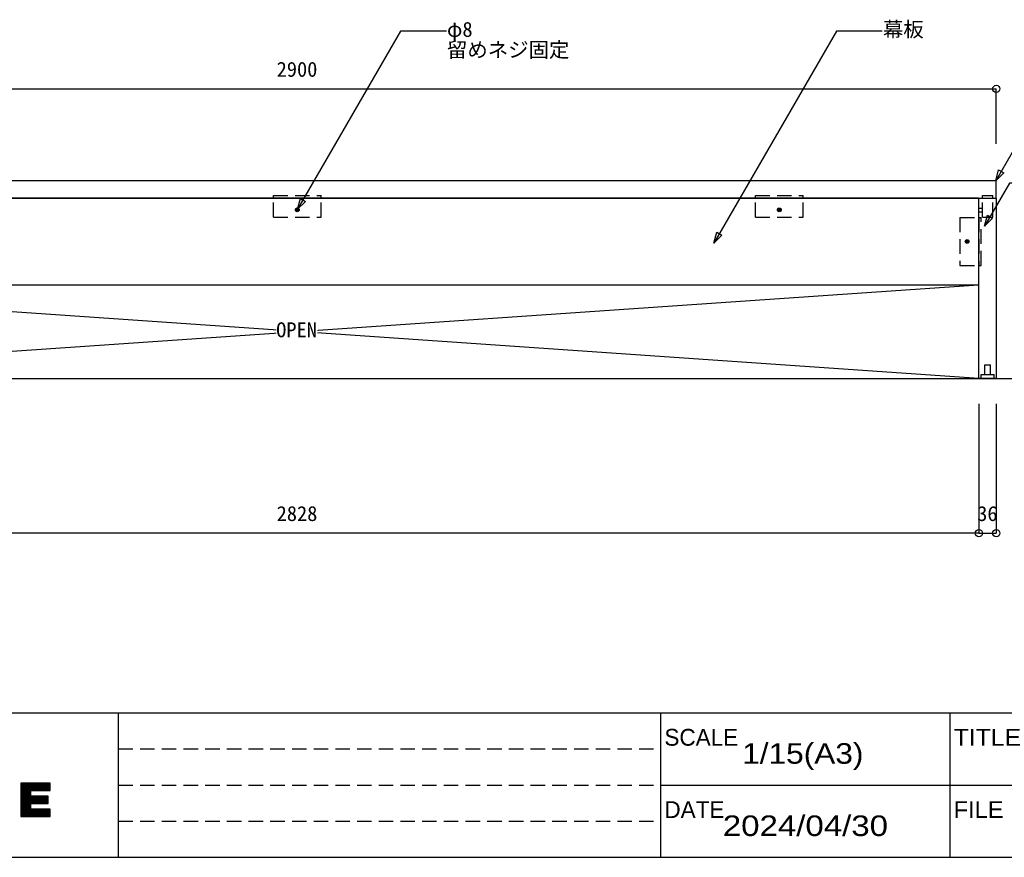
# Model space of a CAD drawing. Units: millimetres, scale not verified. Extents: x -3154 to 3154, y -2231 to 2231.
# Drawn here: x -1067 to 975, y -2062 to -325 of the extents above; entities that cross this region are included whole.
import ezdxf
from ezdxf.enums import TextEntityAlignment as Align

# ---------------------------------------------------------------- set-up
doc = ezdxf.new("R2010")
doc.units = ezdxf.units.MM
doc.header["$LTSCALE"] = 15
doc.linetypes.add('DASHED2', pattern=[3, 2, -1])
for name, color, linetype in [('0-0', 7, 'Continuous'), ('1-0', 7, 'DASHED2'), ('2-0', 4, 'Continuous'), ('3-0', 7, 'Continuous')]:
    doc.layers.add(name, color=color, linetype=linetype)
doc.styles.add('メイリオ', font='')
doc.styles.add('ＭＳ ゴシック', font='')
doc.styles.get('メイリオ').set_extended_font_data('メイリオ')
doc.styles.get('ＭＳ ゴシック').set_extended_font_data('MS Gothic')

msp = doc.modelspace()

# ---------------------------------------------------------------- hatches: boundary and pattern name
at = {"layer": '1-0'}
for points in [[(-495.61, -719.03, 1), (-487.61, -719.03, 1)], [(504.39, -719.03, 1), (512.39, -719.03, 1)], [(898.09, -780.73, 1), (898.09, -788.73, 1)]]:
    msp.add_hatch(color=256, dxfattribs=at).paths.add_polyline_path(points)

# ---------------------------------------------------------------- linework, layer by layer
at = {"layer": '0-0', "color": 2}
for p, q in [((-2962.5, -1762.5), (2962.5, -1762.5)), ((-2962.5, -2062.5), (2962.5, -2062.5))]:
    msp.add_line(p, q, dxfattribs=at)
at = {"layer": '0-0'}
for p, q in [((-1687.5, -1762.5), (-862.5, -1762.5)), ((-862.5, -2062.5), (-862.5, -1762.5)), ((-862.5, -2062.5), (-862.5, -1762.5)), ((-862.5, -1762.5), (262.5, -1762.5)), ((262.5, -2062.5), (262.5, -1762.5)), ((262.5, -1912.5), (262.5, -1762.5)), ((262.5, -1762.5), (862.5, -1762.5)), ((862.5, -1912.5), (862.5, -1762.5)), ((862.5, -1762.5), (2662.5, -1762.5)), ((862.5, -1912.5), (862.5, -1762.5)), ((-1064.7, -1908.43), (-1064.7, -1977.69)), ((-1063.2, -1908.43), (-1063.2, -1977.69)), ((-1061.71, -1908.43), (-1061.71, -1977.69)), ((-1060.21, -1908.43), (-1060.21, -1977.69)), ((-1058.71, -1908.43), (-1058.71, -1977.69)), ((-1057.22, -1908.43), (-1057.22, -1977.69)), ((-1055.72, -1908.43), (-1055.72, -1977.69)), ((-1054.23, -1908.43), (-1054.23, -1977.69)), ((-1052.73, -1908.43), (-1052.73, -1977.69)), ((-1051.23, -1908.43), (-1051.23, -1977.69)), ((-1049.74, -1908.43), (-1049.74, -1977.69)), ((-1048.24, -1908.43), (-1048.24, -1977.69)), ((-1046.75, -1908.43), (-1046.75, -1977.69)), ((-1045.25, -1908.43), (-1045.25, -1977.69)), ((-1043.75, -1908.43), (-1043.75, -1923.66)), ((-1042.26, -1908.43), (-1042.26, -1923.66)), ((-1040.76, -1908.43), (-1040.76, -1923.66)), ((-1039.27, -1908.43), (-1039.27, -1923.66)), ((-1037.77, -1908.43), (-1037.77, -1923.66)), ((-1036.27, -1908.43), (-1036.27, -1923.66)), ((-1034.78, -1908.43), (-1034.78, -1923.66)), ((-1033.28, -1908.43), (-1033.28, -1923.66)), ((-1031.79, -1908.43), (-1031.79, -1923.66)), ((-1030.29, -1908.43), (-1030.29, -1923.66)), ((-1028.79, -1908.43), (-1028.79, -1923.66)), ((-1027.3, -1908.43), (-1027.3, -1923.66)), ((-1025.8, -1908.43), (-1025.8, -1923.66)), ((-1024.31, -1908.43), (-1024.31, -1923.66)), ((-1022.81, -1908.43), (-1022.81, -1923.66)), ((-1021.31, -1908.43), (-1021.31, -1923.66)), ((-1019.82, -1908.43), (-1019.82, -1923.66)), ((-1018.32, -1908.43), (-1018.32, -1923.66)), ((-1016.83, -1908.43), (-1016.83, -1923.66)), ((-1015.33, -1908.43), (-1015.33, -1923.66)), ((-1013.83, -1908.43), (-1013.83, -1923.66)), ((-1012.34, -1908.43), (-1012.34, -1923.66)), ((-1010.84, -1908.43), (-1010.84, -1923.66)), ((-1009.35, -1908.43), (-1009.35, -1923.66)), ((-1007.85, -1908.43), (-1007.85, -1923.66)), ((-1006.35, -1908.43), (-1006.35, -1923.66)), ((-1004.86, -1908.43), (-1004.86, -1923.66)), ((262.5, -1912.5), (862.5, -1912.5)), ((262.5, -2062.5), (262.5, -1912.5)), ((262.5, -1912.5), (862.5, -1912.5)), ((862.5, -1912.5), (2662.5, -1912.5)), ((862.5, -2062.5), (862.5, -1912.5)), ((862.5, -1912.5), (2662.5, -1912.5)), ((862.5, -2062.5), (862.5, -1912.5)), ((-1043.75, -1935.49), (-1043.75, -1950.72)), ((-1042.26, -1935.49), (-1042.26, -1950.72)), ((-1040.76, -1935.49), (-1040.76, -1950.72)), ((-1039.27, -1935.49), (-1039.27, -1950.72)), ((-1037.77, -1935.49), (-1037.77, -1950.72)), ((-1036.27, -1935.49), (-1036.27, -1950.72)), ((-1034.78, -1935.49), (-1034.78, -1950.72)), ((-1033.28, -1935.49), (-1033.28, -1950.72)), ((-1031.79, -1935.49), (-1031.79, -1950.72)), ((-1030.29, -1935.49), (-1030.29, -1950.72)), ((-1028.79, -1935.49), (-1028.79, -1950.72)), ((-1027.3, -1935.49), (-1027.3, -1950.72)), ((-1025.8, -1935.49), (-1025.8, -1950.72)), ((-1024.31, -1935.49), (-1024.31, -1950.72)), ((-1022.81, -1935.49), (-1022.81, -1950.72)), ((-1021.31, -1935.49), (-1021.31, -1950.72)), ((-1019.82, -1935.49), (-1019.82, -1950.72)), ((-1018.32, -1935.49), (-1018.32, -1950.72)), ((-1016.83, -1935.49), (-1016.83, -1950.72)), ((-1015.33, -1935.49), (-1015.33, -1950.72)), ((-1013.83, -1935.49), (-1013.83, -1950.72)), ((-1012.34, -1935.49), (-1012.34, -1950.72)), ((-1010.84, -1935.49), (-1010.84, -1950.72)), ((-1009.35, -1935.49), (-1009.35, -1950.72)), ((-1043.75, -1962.44), (-1043.75, -1977.69)), ((-1042.26, -1962.44), (-1042.26, -1977.69)), ((-1040.76, -1962.44), (-1040.76, -1977.69)), ((-1039.27, -1962.44), (-1039.27, -1977.69)), ((-1037.77, -1962.44), (-1037.77, -1977.69)), ((-1036.27, -1962.44), (-1036.27, -1977.69)), ((-1034.78, -1962.44), (-1034.78, -1977.69)), ((-1033.28, -1962.44), (-1033.28, -1977.69)), ((-1031.79, -1962.44), (-1031.79, -1977.69)), ((-1030.29, -1962.44), (-1030.29, -1977.69)), ((-1028.79, -1962.44), (-1028.79, -1977.69)), ((-1027.3, -1962.44), (-1027.3, -1977.69)), ((-1025.8, -1962.44), (-1025.8, -1977.69)), ((-1024.31, -1962.44), (-1024.31, -1977.69)), ((-1022.81, -1962.44), (-1022.81, -1977.69)), ((-1021.31, -1962.44), (-1021.31, -1977.69)), ((-1019.82, -1962.44), (-1019.82, -1977.69)), ((-1018.32, -1962.44), (-1018.32, -1977.69)), ((-1016.83, -1962.44), (-1016.83, -1977.69)), ((-1015.33, -1962.44), (-1015.33, -1977.69)), ((-1013.83, -1962.44), (-1013.83, -1977.69)), ((-1012.34, -1962.44), (-1012.34, -1977.69)), ((-1010.84, -1962.44), (-1010.84, -1977.69)), ((-1009.35, -1962.44), (-1009.35, -1977.69)), ((-1007.85, -1962.44), (-1007.85, -1977.69)), ((-1006.35, -1962.44), (-1006.35, -1977.69)), ((-1004.86, -1962.44), (-1004.86, -1977.69)), ((-1687.5, -2062.5), (-862.5, -2062.5)), ((-862.5, -2062.5), (262.5, -2062.5)), ((262.5, -2062.5), (862.5, -2062.5)), ((862.5, -2062.5), (2662.5, -2062.5))]:
    msp.add_line(p, q, dxfattribs=at)
at = {"layer": '0-0', "linetype": 'DASHED2'}
for p, q in [((-862.5, -1837.5), (262.5, -1837.5)), ((-862.5, -1912.5), (262.5, -1912.5)), ((-862.5, -1987.5), (262.5, -1987.5))]:
    msp.add_line(p, q, dxfattribs=at)
at = {"layer": '0-0', "color": 3}
msp.add_lwpolyline([(-1004.08, -1923.66), (-1004.08, -1908.43), (-1064.7, -1908.43), (-1064.7, -1977.69), (-1004.08, -1977.69), (-1004.08, -1962.44), (-1044.5, -1962.44), (-1044.5, -1950.72), (-1008.42, -1950.72), (-1008.42, -1935.49), (-1044.5, -1935.49), (-1044.5, -1923.66)], close=True, dxfattribs=at)
at = {"layer": '1-0'}
for p, q in [((-541.21, -694.73), (-541.21, -689.73)), ((-541.21, -689.73), (-442.01, -689.73)), ((-442.01, -694.73), (-442.01, -689.73)), ((458.79, -694.73), (458.79, -689.73)), ((458.79, -689.73), (557.99, -689.73)), ((557.99, -694.73), (557.99, -689.73)), ((929.82, -694.73), (929.82, -689.73)), ((929.82, -689.73), (951.02, -689.73)), ((951.02, -694.73), (951.02, -689.73)), ((-541.21, -694.73), (-442.01, -694.73)), ((-541.21, -734.03), (-541.21, -694.73)), ((-541.21, -694.73), (-442.01, -694.73)), ((-442.01, -734.03), (-442.01, -694.73)), ((458.79, -694.73), (557.99, -694.73)), ((458.79, -734.03), (458.79, -694.73)), ((458.79, -694.73), (557.99, -694.73)), ((557.99, -734.03), (557.99, -694.73)), ((929.79, -734.03), (929.79, -694.73)), ((929.79, -694.73), (950.99, -694.73)), ((929.82, -694.73), (951.02, -694.73)), ((950.99, -734.03), (950.99, -694.73)), ((-541.21, -734.03), (-442.01, -734.03)), ((458.79, -734.03), (557.99, -734.03)), ((883.09, -735.13), (883.09, -834.33)), ((883.09, -735.13), (922.39, -735.13)), ((922.39, -723.33), (922.39, -715.33)), ((922.39, -715.33), (929.79, -715.33)), ((922.39, -723.33), (929.79, -723.33)), ((922.39, -834.33), (922.39, -735.13)), ((922.39, -735.13), (927.39, -735.13)), ((922.39, -735.13), (922.39, -834.33)), ((927.39, -834.33), (927.39, -735.13)), ((929.79, -723.33), (929.79, -715.33)), ((929.79, -734.03), (950.99, -734.03)), ((883.09, -834.33), (922.39, -834.33)), ((922.39, -834.33), (927.39, -834.33)), ((934.39, -1060.73), (934.39, -1040.73)), ((934.39, -1040.73), (946.39, -1040.73)), ((946.39, -1060.73), (946.39, -1040.73)), ((926.89, -1068.73), (926.89, -1060.73)), ((926.89, -1060.73), (953.89, -1060.73)), ((934.39, -1060.73), (946.39, -1060.73)), ((953.89, -1068.73), (953.89, -1060.73)), ((926.89, -1068.73), (953.89, -1068.73))]:
    msp.add_line(p, q, dxfattribs=at)
at = {"layer": '1-0', "linetype": 'Continuous'}
msp.add_line((-2736.67, -1068.73), (2708.77, -1068.73), dxfattribs=at)
at = {"layer": '1-0', "color": 3, "linetype": 'Continuous'}
msp.add_lwpolyline([(-1940.61, -658.73), (-1941.61, -659.73), (-1941.61, -693.73), (-1940.61, -694.73), (957.39, -694.73), (958.39, -693.73), (958.39, -659.73), (957.39, -658.73)], close=True, dxfattribs=at)
at = {"layer": '1-0', "linetype": 'Continuous'}
for points in [[(-1904.61, -694.73), (-1905.61, -695.45), (-1905.61, -874.01), (-1904.61, -874.73), (921.39, -874.73), (922.39, -874.01), (922.39, -695.45), (921.39, -694.73)], [(958.39, -1067.73), (957.39, -1068.73), (923.39, -1068.73), (922.39, -1067.73), (922.39, -695.28), (923.39, -694.73), (957.39, -694.73), (958.39, -695.28)]]:
    msp.add_lwpolyline(points, close=True, dxfattribs=at)
for centre in [(-491.61, -719.03), (508.39, -719.03), (898.09, -784.73)]:
    msp.add_circle(centre, 4, dxfattribs=at)
at = {"layer": '2-0'}
for p, q in [((-1941.61, -468.24), (958.39, -468.24)), ((958.39, -582.53), (958.39, -468.24)), ((922.39, -1121.51), (922.39, -1390)), ((922.39, -1121.51), (922.39, -1390)), ((958.39, -1121.51), (958.39, -1390)), ((922.39, -1390), (-1905.61, -1390)), ((922.39, -1390), (958.39, -1390))]:
    msp.add_line(p, q, dxfattribs=at)
for centre in [(958.39, -468.24), (922.39, -1390), (922.39, -1390), (958.39, -1390)]:
    msp.add_circle(centre, 7.5, dxfattribs=at)
at = {"layer": '3-0', "color": 3}
for p, q in [((-1906.61, -1068.73), (921.39, -874.73)), ((922.39, -1068.73), (-1905.61, -874.01))]:
    msp.add_line(p, q, dxfattribs=at)
for points in [[(-182.29, -348.33), (-277.54, -348.33), (-490.97, -718.01)], [(722.01, -348.33), (626.76, -348.33), (372.81, -788.17)], [(1124.94, -600.18), (991.13, -600.18), (957.33, -658.73)], [(1119.5, -663.68), (985.7, -663.68), (934.18, -752.91)]]:
    msp.add_lwpolyline(points, dxfattribs=at)
for points in [[(973.81, -642.25), (957.33, -658.73), (963.37, -636.22)], [(-474.49, -701.53), (-490.97, -718.01), (-484.94, -695.5)], [(950.66, -736.43), (934.18, -752.91), (940.21, -730.4)], [(389.29, -771.69), (372.81, -788.17), (378.84, -765.66)]]:
    msp.add_lwpolyline(points, close=True, dxfattribs=at)

# ---------------------------------------------------------------- texts
at = {"layer": '0-0', "style": 'メイリオ'}
for s, p in [('SCALE', (270, -1841.44)), ('DATE', (270, -1991.44))]:
    msp.add_text(s, height=34.92, dxfattribs=at).set_placement(p, align=Align.BOTTOM_LEFT)
for s, height, width, p in [('TITLE', 34.92, 1.1, (870, -1841.44)), ('1/15(A3)', 42.67, 1.15, (431.23, -1881.16)), ('FILE NAME', 34.92, 1.05, (870, -1991.44)), ('2024/04/30', 42.67, 1.2, (391.16, -2031.16))]:
    msp.add_text(s, height=height, dxfattribs=dict(at, width=width)).set_placement(p, align=Align.BOTTOM_LEFT)
at = {"layer": '2-0', "style": 'ＭＳ ゴシック'}
for s, p in [('2900', (-534.36, -452.37)), ('2828', (-534.36, -1374.12)), ('36', (918.8, -1374.12))]:
    msp.add_text(s, height=31.04, dxfattribs=at).set_placement(p, align=Align.BOTTOM_LEFT)

# ---------------------------------------------------------------- next in the draw order: wipeouts: each hides what was drawn before it
for points in [[(77.56, -327.16), (77.56, -411.83), (-181.1, -411.83), (-181.1, -327.16)], [(812.52, -327.16), (812.52, -369.49), (723.2, -369.49), (723.2, -327.16)], [(-535.36, -992.89), (-535.36, -950.56), (-449.85, -950.56), (-449.85, -992.89)]]:
    msp.add_wipeout(points)

# ---------------------------------------------------------------- next in the draw order: texts
at = {"layer": '3-0', "style": 'ＭＳ ゴシック'}
for s, p in [('幕板', (723.2, -369.49)), ('φ8', (-181.1, -369.49)), ('留めネジ固定', (-181.1, -411.83)), ('OPEN', (-535.36, -992.89))]:
    msp.add_text(s, height=31.04, dxfattribs=at).set_placement(p, align=Align.BOTTOM_LEFT)

doc.saveas('drawing.dxf')
